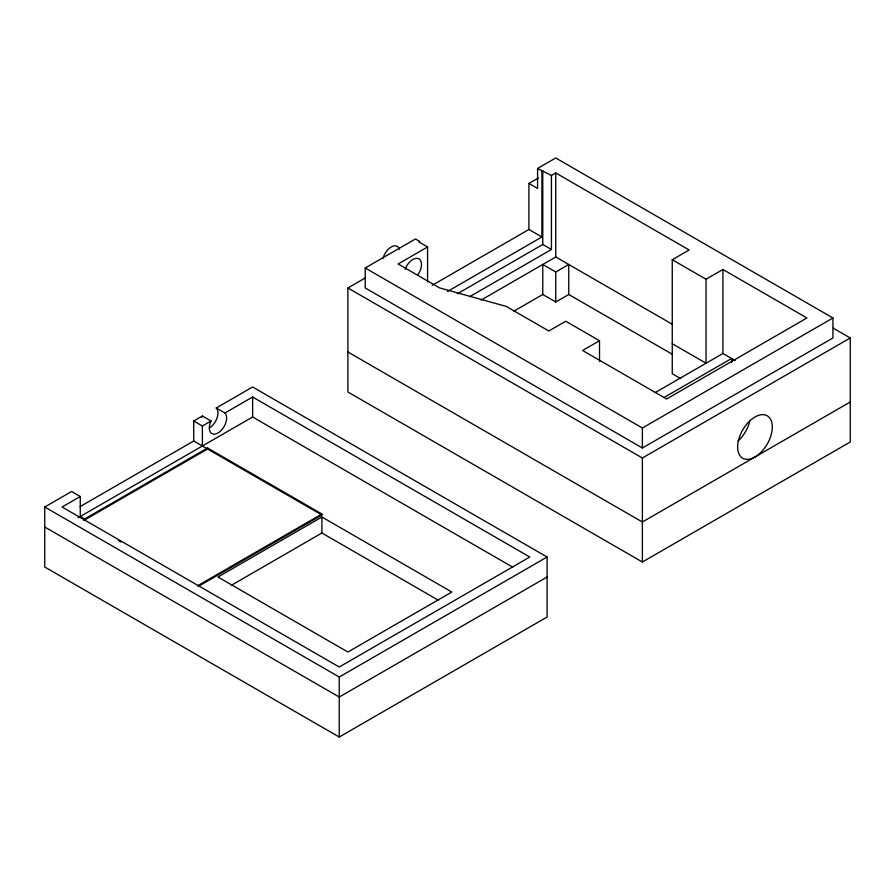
<?xml version="1.0" encoding="UTF-8"?>
<svg xmlns="http://www.w3.org/2000/svg" width="895" height="895" viewBox="0 0 895 895"><rect width="100%" height="100%" fill="white"/><g stroke="black" fill="none" stroke-linecap="round" stroke-linejoin="round"><path stroke-width="1.34" d="M432.184 285.326L528.911 229.478L528.911 183.475L537.582 188.476L537.582 168.473L555.761 157.967L832.932 317.982L832.932 337.986L642.375 448.003L365.216 287.977L365.216 267.974L415.448 238.976L419.789 241.471L418.916 241.974L427.575 246.975L427.575 281.891M537.582 168.473L551.432 175.465L555.761 172.97L689.15 249.973L672.257 259.729L672.257 373.741L680.703 378.619M833.357 328.23L850.25 337.986L850.25 441.996L642.375 562.015L347.898 391.999L347.898 287.977L365.496 277.819M528.911 183.475L538.253 178.083M427.575 246.975L398.13 263.98L439.579 287.91L506.268 306.414L548.836 330.982L565.729 321.238L599.505 340.738L599.505 361.401M209.318 428A12.25 7.071 -60 0 0 217.06 417.999A12.25 7.071 -60 0 0 216.243 407.997L252.625 386.998L547.102 557.014L547.102 617.024L339.239 737.032L44.75 567.016L44.75 507.006L71.6 491.5L80.259 496.501L80.259 516.505L84.589 519.01M80.069 506.626L193.723 441L193.723 420.997L202.382 415.996L211.052 420.997A12.25 7.071 -60 0 0 212.149 433.762A12.25 7.071 -60 0 0 223.806 427.027A12.25 7.071 -60 0 0 224.902 412.998L252.625 397L529.784 557.014L339.239 667.021L62.068 507.006L80.259 496.501M193.723 420.997L202.382 425.998L211.052 420.997M447.589 291.423L541.911 236.974L541.911 170.967M457.401 293.773L542.773 244.48L551.432 249.481L551.432 175.465M77.988 517.825L252.625 416.992L512.835 567.229M207.584 448.003L83.727 519.503L83.727 520.51L207.584 448.999L321.909 515.005L321.909 514.01L207.584 448.003L207.584 448.999M469.662 296.692L551.432 249.481M481.163 300.049L555.761 256.977L672.324 324.27M513.842 311.18L542.773 294.489L542.773 264.484L555.761 271.979L568.761 264.484L568.761 294.489L672.29 354.263M542.773 294.489L555.761 301.984L568.761 294.489M599.505 340.738L582.611 350.493L666.63 398.991L806.943 317.982L722.925 269.484L706.043 279.229L672.257 259.729M198.052 585.52L321.909 514.01M198.052 586.516L321.909 515.005M321.909 517.008L217.977 577.018L347.898 652.019L451.83 592.02L321.909 517.008L321.909 533.006L438.595 600.377M231.268 585.341L321.909 533.006M655.196 392.592L722.925 353.491L735.175 360.562M663.855 397.604L731.595 358.492L731.595 362.587M365.216 267.974L642.375 428L832.932 317.982M347.898 287.977L642.375 458.005L850.25 337.986M44.75 507.006L339.239 677.023L547.102 557.014M547.102 577.018L339.239 697.026L44.75 527.01M850.25 402L642.375 522.009L347.898 351.992M528.911 229.478L541.911 236.974M672.257 343.736L706.043 363.236L706.043 279.229M216.243 407.997L224.902 412.998M193.723 441L206.711 448.496M118.621 540.658L121.038 542.046M722.925 269.484L722.925 353.491M642.375 428L642.375 448.003M642.375 458.005L642.375 562.015M555.761 172.97L555.761 256.977M555.761 271.979L555.761 301.984M542.773 170.464L542.773 244.48M339.239 677.023L339.239 737.032M252.625 397L252.625 416.992M202.382 425.998L202.382 446.001M383.082 258.174A12.25 7.071 -60 0 1 391.507 246.807A12.25 7.071 -60 0 1 399.517 249.358M405.166 269.328A12.25 7.071 -60 0 1 418.659 258.711A12.25 7.071 -60 0 1 417.596 275.112M749.976 420.381A24.501 14.141 -60 0 1 738.084 440.978M201.778 417.406A12.25 7.071 -60 0 1 202.382 415.996M759.463 453.731A24.501 14.141 -60 0 0 767.228 415.783A24.501 14.141 -60 0 0 738.241 441.481A24.501 14.141 -60 0 0 759.463 453.731"/></g></svg>
